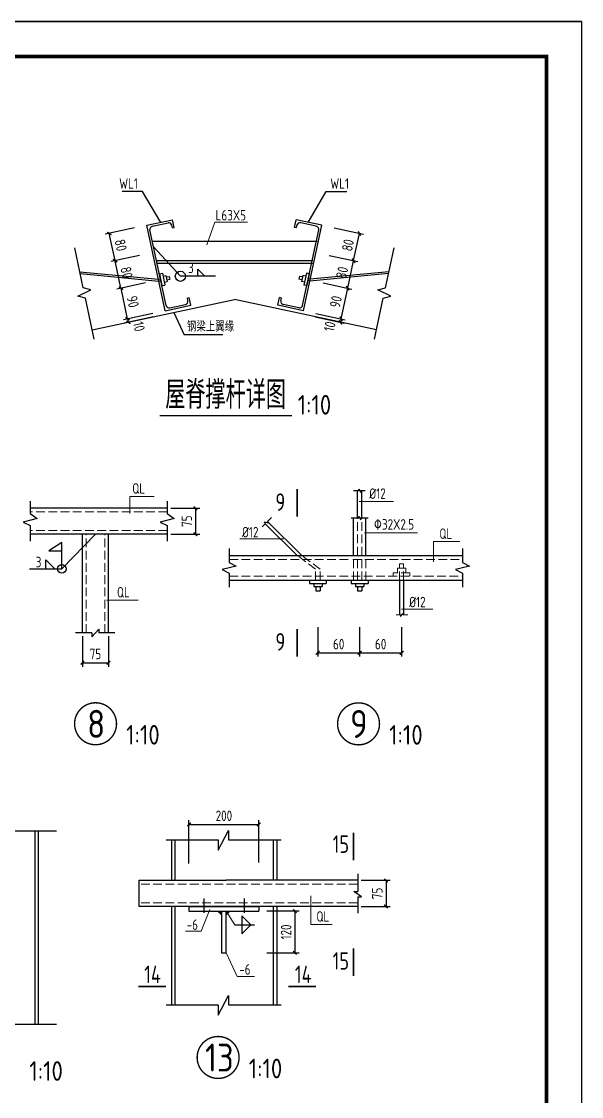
# Model space of a CAD drawing. Header units: millimetres. Extents: x 866309 to 879639, y 39442 to 44891.
# Drawn here: x 875790.6 to 875950.8, y 39735.2 to 40042.6 of the extents above; entities that cross this region are included whole.
import ezdxf

# ---------------------------------------------------------------- set-up
doc = ezdxf.new("R2010")
doc.units = ezdxf.units.MM
doc.header["$LTSCALE"] = 1000
doc.header["$MEASUREMENT"] = 0
doc.linetypes.add('DASH', pattern=[0.35, 0.25, -0.1])
for name, color, linetype, lineweight in [('1', 4, 'Continuous', 70), ('D3', 62, 'Continuous', 9), ('LZ', 64, 'Continuous', 9), ('数字', 3, 'Continuous', 9)]:
    doc.layers.add(name, color=color, linetype=linetype, lineweight=lineweight)
for name, color, linetype in [('D1', 112, 'Continuous'), ('D2', 6, 'Continuous'), ('DIM', 7, 'Continuous'), ('DRAWING0', 112, 'Continuous'), ('GJ', 6, 'Continuous'), ('PUB_DIM', 3, 'Continuous'), ('THIN', 7, 'Continuous'), ('文字', 7, 'Continuous'), ('桩', 6, 'Continuous')]:
    doc.layers.add(name, color=color, linetype=linetype)
doc.styles.add('GBHZ', font='gbenor.shx', dxfattribs={"width": 0.9, "bigfont": 'gbcbig.shx'})
doc.dimstyles.new('100', dxfattribs={"dimscale": 0, "dimtxt": 3, "dimasz": 0.01, "dimexe": 1, "dimexo": 2, "dimgap": 1, "dimtad": 1, "dimdec": 0, "dimlfac": 100, "dimdsep": 46, "dimtxsty": 'GBHZ', "dimblk": 'JT', "dimcen": -2.5, "dimclrd": 7, "dimclre": 7, "dimclrt": 7, "dimadec": 0, "dimazin": 0, "dimtfac": 1, "dimtdec": 0, "dimtix": 1, "dimtmove": 2, "dimatfit": 3, "dimldrblk": 'JT', "dimfxl": 0, "dimtolj": 1, "dimlwd": -1, "dimlwe": -1, "dimarcsym": 0})
doc.dimstyles.new('Y10', dxfattribs={"dimscale": 0, "dimtxt": 3, "dimasz": 0.01, "dimexe": 1.2, "dimexo": 1, "dimgap": 1, "dimtad": 1, "dimdec": 0, "dimlfac": 10, "dimzin": 0, "dimdsep": 46, "dimtxsty": 'GBHZ', "dimblk1": 'DX', "dimblk2": 'DX', "dimsah": 1, "dimcen": 0.09, "dimdle": 1, "dimadec": 0, "dimazin": 0, "dimtfac": 1, "dimtdec": 0, "dimtix": 1, "dimtmove": 2, "dimatfit": 3, "dimldrblk": 'DX', "dimfxl": 0, "dimtolj": 1, "dimtzin": 0, "dimarcsym": 0})

# ---------------------------------------------------------------- blocks, each defined once
blk = doc.blocks.new('DX')
at = {"color": 0, "linetype": 'ByBlock', "const_width": 40}
blk.add_lwpolyline([(-54, -51), (46, 49)], dxfattribs=at)
blk = doc.blocks.new('*D312')
at = {"layer": 'Defpoints', "color": 0, "linetype": 'ByBlock', "transparency": 16777216}
for p in [(875819.08, 39966.36), (875827.1, 39968.06), (875829.15, 39959.34)]:
    blk.add_point(p, dxfattribs=at)
at = {"layer": 'dim', "color": 0, "linetype": 'ByBlock', "lineweight": -2, "transparency": 16777216}
for p, q in [((875826.12, 39967.85), (875817.91, 39966.11)), ((875820.94, 39957.6), (875819.08, 39966.35)), ((875828.17, 39959.13), (875819.77, 39957.34))]:
    blk.add_line(p, q, dxfattribs=at)
at = {"layer": 'dim', "color": 0, "linetype": 'ByBlock', "lineweight": -2, "transparency": 16777216, "xscale": 0.01, "yscale": 0.01, "zscale": 0.01}
for p, rotation in [((875819.08, 39966.36), 102.0171866415807), ((875820.95, 39957.59), 282.0171866415807)]:
    blk.add_blockref('DX', p, dxfattribs=dict(at, rotation=rotation))
at = {"layer": 'dim', "color": 0, "linetype": 'ByBlock', "transparency": 16777216, "insert": (875822.46, 39962.49), "char_height": 3, "attachment_point": 5, "rotation": 282.0172, "style": 'GBHZ'}
blk.add_mtext('\\A1;90', dxfattribs=at)
blk = doc.blocks.new('*D313')
at = {"layer": 'Defpoints', "color": 0, "linetype": 'ByBlock', "transparency": 16777216}
for p in [(875825.39, 39975.92), (875817.38, 39974.21), (875827.1, 39968.06)]:
    blk.add_point(p, dxfattribs=at)
at = {"layer": 'dim', "color": 0, "linetype": 'ByBlock', "lineweight": -2, "transparency": 16777216}
for p, q in [((875824.41, 39975.71), (875816.21, 39973.96)), ((875819.06, 39966.36), (875817.39, 39974.2)), ((875826.12, 39967.85), (875817.89, 39966.1))]:
    blk.add_line(p, q, dxfattribs=at)
at = {"layer": 'dim', "color": 0, "linetype": 'ByBlock', "lineweight": -2, "transparency": 16777216, "xscale": 0.01, "yscale": 0.01, "zscale": 0.01}
for p, rotation in [((875817.38, 39974.21), 102.0171866415807), ((875819.06, 39966.35), 282.0171866415807)]:
    blk.add_blockref('DX', p, dxfattribs=dict(at, rotation=rotation))
at = {"layer": 'dim', "color": 0, "linetype": 'ByBlock', "transparency": 16777216, "insert": (875820.67, 39970.8), "char_height": 3, "attachment_point": 5, "rotation": 282.0172, "style": 'GBHZ'}
blk.add_mtext('\\A1;80', dxfattribs=at)
blk = doc.blocks.new('*D314')
at = {"layer": 'Defpoints', "color": 0, "linetype": 'ByBlock', "transparency": 16777216}
for p in [(875815.72, 39982.04), (875823.92, 39983.79), (875825.39, 39975.92)]:
    blk.add_point(p, dxfattribs=at)
at = {"layer": 'dim', "color": 0, "linetype": 'ByBlock', "lineweight": -2, "transparency": 16777216}
for p, q in [((875822.95, 39983.58), (875814.55, 39981.79)), ((875817.38, 39974.22), (875815.72, 39982.03)), ((875824.41, 39975.71), (875816.21, 39973.96))]:
    blk.add_line(p, q, dxfattribs=at)
at = {"layer": 'dim', "color": 0, "linetype": 'ByBlock', "lineweight": -2, "transparency": 16777216, "xscale": 0.01, "yscale": 0.01, "zscale": 0.01}
for p, rotation in [((875815.72, 39982.04), 102.0171866415807), ((875817.38, 39974.21), 282.0171866415807)]:
    blk.add_blockref('DX', p, dxfattribs=dict(at, rotation=rotation))
at = {"layer": 'dim', "color": 0, "linetype": 'ByBlock', "transparency": 16777216, "insert": (875819, 39978.65), "char_height": 3, "attachment_point": 5, "rotation": 282.0172, "style": 'GBHZ'}
blk.add_mtext('\\A1;80', dxfattribs=at)
blk = doc.blocks.new('*D315')
at = {"layer": 'Defpoints', "color": 0, "linetype": 'ByBlock', "transparency": 16777216}
for p in [(875821.16, 39956.61), (875829.15, 39959.34), (875829.36, 39958.36)]:
    blk.add_point(p, dxfattribs=at)
at = {"layer": 'dim', "color": 0, "linetype": 'ByBlock', "lineweight": -2, "transparency": 16777216}
for p, q in [((875828.17, 39959.13), (875819.77, 39957.34)), ((875828.38, 39958.15), (875819.98, 39956.36)), ((875820.94, 39957.6), (875820.94, 39957.61)), ((875820.95, 39957.59), (875821.16, 39956.61)), ((875821.16, 39956.6), (875821.16, 39956.59))]:
    blk.add_line(p, q, dxfattribs=at)
at = {"layer": 'dim', "color": 0, "linetype": 'ByBlock', "lineweight": -2, "transparency": 16777216, "xscale": 0.01, "yscale": 0.01, "zscale": 0.01}
for p, rotation in [((875820.95, 39957.59), 282.0171866415807), ((875821.16, 39956.61), 102.0171866415807)]:
    blk.add_blockref('DX', p, dxfattribs=dict(at, rotation=rotation))
at = {"layer": 'dim', "color": 0, "linetype": 'ByBlock', "transparency": 16777216, "insert": (875824.22, 39955.39), "char_height": 3, "attachment_point": 5, "rotation": 282.0172, "style": 'GBHZ'}
blk.add_mtext('\\A1;10', dxfattribs=at)
blk = doc.blocks.new('*D412')
at = {"layer": 'Defpoints', "color": 0, "linetype": 'ByBlock', "transparency": 16777216}
for p in [(875875.91, 39968.06), (875883.93, 39966.36), (875873.86, 39959.34)]:
    blk.add_point(p, dxfattribs=at)
at = {"layer": 'dim', "color": 0, "linetype": 'ByBlock', "lineweight": -2, "transparency": 16777216}
for p, q in [((875876.89, 39967.85), (875885.1, 39966.11)), ((875882.07, 39957.6), (875883.93, 39966.35)), ((875874.84, 39959.13), (875883.24, 39957.34))]:
    blk.add_line(p, q, dxfattribs=at)
at = {"layer": 'dim', "color": 0, "linetype": 'ByBlock', "lineweight": -2, "transparency": 16777216, "xscale": 0.01, "yscale": 0.01, "zscale": 0.01}
for p, rotation in [((875883.93, 39966.36), 77.98281336494497), ((875882.06, 39957.59), 257.982813364945)]:
    blk.add_blockref('DX', p, dxfattribs=dict(at, rotation=rotation))
at = {"layer": 'dim', "color": 0, "linetype": 'ByBlock', "transparency": 16777216, "insert": (875880.55, 39962.49), "char_height": 3, "attachment_point": 5, "rotation": 77.9828, "style": 'GBHZ'}
blk.add_mtext('\\A1;90', dxfattribs=at)
blk = doc.blocks.new('*D413')
at = {"layer": 'Defpoints', "color": 0, "linetype": 'ByBlock', "transparency": 16777216}
for p in [(875877.62, 39975.92), (875885.63, 39974.21), (875875.91, 39968.06)]:
    blk.add_point(p, dxfattribs=at)
at = {"layer": 'dim', "color": 0, "linetype": 'ByBlock', "lineweight": -2, "transparency": 16777216}
for p, q in [((875878.6, 39975.71), (875886.8, 39973.96)), ((875883.95, 39966.36), (875885.62, 39974.2)), ((875876.89, 39967.85), (875885.13, 39966.1))]:
    blk.add_line(p, q, dxfattribs=at)
at = {"layer": 'dim', "color": 0, "linetype": 'ByBlock', "lineweight": -2, "transparency": 16777216, "xscale": 0.01, "yscale": 0.01, "zscale": 0.01}
for p, rotation in [((875885.63, 39974.21), 77.98281336494497), ((875883.95, 39966.35), 257.982813364945)]:
    blk.add_blockref('DX', p, dxfattribs=dict(at, rotation=rotation))
at = {"layer": 'dim', "color": 0, "linetype": 'ByBlock', "transparency": 16777216, "insert": (875882.34, 39970.8), "char_height": 3, "attachment_point": 5, "rotation": 77.9828, "style": 'GBHZ'}
blk.add_mtext('\\A1;80', dxfattribs=at)
blk = doc.blocks.new('*D414')
at = {"layer": 'Defpoints', "color": 0, "linetype": 'ByBlock', "transparency": 16777216}
for p in [(875879.09, 39983.79), (875887.29, 39982.04), (875877.62, 39975.92)]:
    blk.add_point(p, dxfattribs=at)
at = {"layer": 'dim', "color": 0, "linetype": 'ByBlock', "lineweight": -2, "transparency": 16777216}
for p, q in [((875880.06, 39983.58), (875888.47, 39981.79)), ((875885.63, 39974.22), (875887.29, 39982.03)), ((875878.6, 39975.71), (875886.8, 39973.96))]:
    blk.add_line(p, q, dxfattribs=at)
at = {"layer": 'dim', "color": 0, "linetype": 'ByBlock', "lineweight": -2, "transparency": 16777216, "xscale": 0.01, "yscale": 0.01, "zscale": 0.01}
for p, rotation in [((875887.29, 39982.04), 77.98281336494497), ((875885.63, 39974.21), 257.982813364945)]:
    blk.add_blockref('DX', p, dxfattribs=dict(at, rotation=rotation))
at = {"layer": 'dim', "color": 0, "linetype": 'ByBlock', "transparency": 16777216, "insert": (875884.01, 39978.65), "char_height": 3, "attachment_point": 5, "rotation": 77.9828, "style": 'GBHZ'}
blk.add_mtext('\\A1;80', dxfattribs=at)
blk = doc.blocks.new('*D415')
at = {"layer": 'Defpoints', "color": 0, "linetype": 'ByBlock', "transparency": 16777216}
for p in [(875873.65, 39958.36), (875873.86, 39959.34), (875881.86, 39956.61)]:
    blk.add_point(p, dxfattribs=at)
at = {"layer": 'dim', "color": 0, "linetype": 'ByBlock', "lineweight": -2, "transparency": 16777216}
for p, q in [((875874.63, 39958.15), (875883.03, 39956.36)), ((875874.84, 39959.13), (875883.24, 39957.34)), ((875881.85, 39956.6), (875881.85, 39956.59)), ((875882.06, 39957.59), (875881.86, 39956.61)), ((875882.07, 39957.6), (875882.07, 39957.61))]:
    blk.add_line(p, q, dxfattribs=at)
at = {"layer": 'dim', "color": 0, "linetype": 'ByBlock', "lineweight": -2, "transparency": 16777216, "xscale": 0.01, "yscale": 0.01, "zscale": 0.01}
for p, rotation in [((875881.86, 39956.61), 77.98281336494487), ((875882.06, 39957.59), 257.9828133649449)]:
    blk.add_blockref('DX', p, dxfattribs=dict(at, rotation=rotation))
at = {"layer": 'dim', "color": 0, "linetype": 'ByBlock', "transparency": 16777216, "insert": (875878.79, 39955.39), "char_height": 3, "attachment_point": 5, "rotation": 77.9828, "style": 'GBHZ'}
blk.add_mtext('\\A1;10', dxfattribs=at)
blk = doc.blocks.new('*D486')
at = {"layer": 'Defpoints', "color": 0, "linetype": 'ByBlock', "transparency": 16777216}
for p in [(875858.51, 39812.95), (875838.51, 39800.84), (875858.51, 39801.05)]:
    blk.add_point(p, dxfattribs=at)
at = {"layer": 'DIM', "color": 0, "linetype": 'ByBlock', "lineweight": -2, "transparency": 16777216}
for p, q in [((875838.51, 39801.84), (875838.51, 39814.15)), ((875838.52, 39812.95), (875858.5, 39812.95)), ((875858.51, 39802.05), (875858.51, 39814.15))]:
    blk.add_line(p, q, dxfattribs=at)
at = {"layer": 'DIM', "color": 0, "linetype": 'ByBlock', "lineweight": -2, "transparency": 16777216, "xscale": 0.01, "yscale": 0.01, "zscale": 0.01, "rotation": 180}
blk.add_blockref('DX', (875838.51, 39812.95), dxfattribs=at)
at = {"layer": 'DIM', "color": 0, "linetype": 'ByBlock', "lineweight": -2, "transparency": 16777216, "xscale": 0.01, "yscale": 0.01, "zscale": 0.01}
blk.add_blockref('DX', (875858.51, 39812.95), dxfattribs=at)
at = {"layer": 'DIM', "color": 0, "linetype": 'ByBlock', "transparency": 16777216, "insert": (875848.51, 39815.45), "char_height": 3, "attachment_point": 5, "style": 'GBHZ'}
blk.add_mtext('\\A1;200', dxfattribs=at)
blk = doc.blocks.new('*D487')
at = {"layer": 'Defpoints', "color": 0, "linetype": 'ByBlock', "transparency": 16777216}
for p in [(875859.78, 39788.21), (875859.78, 39776.2), (875868.82, 39776.2)]:
    blk.add_point(p, dxfattribs=at)
at = {"layer": 'DIM', "color": 0, "linetype": 'ByBlock', "lineweight": -2, "transparency": 16777216}
for p, q in [((875860.78, 39788.21), (875870.02, 39788.21)), ((875868.82, 39788.2), (875868.82, 39776.21)), ((875860.78, 39776.2), (875870.02, 39776.2))]:
    blk.add_line(p, q, dxfattribs=at)
at = {"layer": 'DIM', "color": 0, "linetype": 'ByBlock', "lineweight": -2, "transparency": 16777216, "xscale": 0.01, "yscale": 0.01, "zscale": 0.01}
for p, rotation in [((875868.82, 39788.21), 90), ((875868.82, 39776.2), 270)]:
    blk.add_blockref('DX', p, dxfattribs=dict(at, rotation=rotation))
at = {"layer": 'DIM', "color": 0, "linetype": 'ByBlock', "transparency": 16777216, "insert": (875866.32, 39782.2), "char_height": 3, "attachment_point": 5, "rotation": 90, "style": 'GBHZ'}
blk.add_mtext('\\A1;120', dxfattribs=at)
blk = doc.blocks.new('*D488')
at = {"layer": 'Defpoints', "color": 0, "linetype": 'ByBlock', "transparency": 16777216}
for p in [(875886.8, 39796.99), (875886.8, 39789.49), (875894.9, 39789.49)]:
    blk.add_point(p, dxfattribs=at)
at = {"layer": 'DIM', "color": 0, "linetype": 'ByBlock', "lineweight": -2, "transparency": 16777216}
for p, q in [((875887.8, 39796.99), (875896.1, 39796.99)), ((875894.9, 39796.98), (875894.9, 39789.5)), ((875887.8, 39789.49), (875896.1, 39789.49))]:
    blk.add_line(p, q, dxfattribs=at)
at = {"layer": 'DIM', "color": 0, "linetype": 'ByBlock', "lineweight": -2, "transparency": 16777216, "xscale": 0.01, "yscale": 0.01, "zscale": 0.01}
for p, rotation in [((875894.9, 39796.99), 90), ((875894.9, 39789.49), 270)]:
    blk.add_blockref('DX', p, dxfattribs=dict(at, rotation=rotation))
at = {"layer": 'DIM', "color": 0, "linetype": 'ByBlock', "transparency": 16777216, "insert": (875892.4, 39793.24), "char_height": 3, "attachment_point": 5, "rotation": 90, "style": 'GBHZ'}
blk.add_mtext('\\A1;75', dxfattribs=at)
blk = doc.blocks.new('JT')
at = {"color": 3}
blk.add_line((-20, 0), (20, 0), dxfattribs=at)
at = {"color": 3, "const_width": 40}
blk.add_lwpolyline([(-53, -53), (53, 53)], dxfattribs=at)
blk = doc.blocks.new('*D519')
at = {"layer": 'Defpoints', "color": 0, "linetype": 'ByBlock', "transparency": 16777216}
for p in [(875887.35, 39871.35, 6.02), (875899.36, 39871.35, 6.02), (875899.36, 39862.03)]:
    blk.add_point(p, dxfattribs=at)
at = {"layer": 'DIM', "color": 7, "linetype": 'ByBlock', "transparency": 16777216}
for p, q in [((875887.35, 39869.35), (875887.35, 39861.03)), ((875899.36, 39869.35), (875899.36, 39861.03)), ((875887.36, 39862.03), (875899.35, 39862.03))]:
    blk.add_line(p, q, dxfattribs=at)
at = {"layer": 'DIM', "color": 7, "linetype": 'ByBlock', "transparency": 16777216, "xscale": 0.01, "yscale": 0.01, "zscale": 0.01, "rotation": 180}
blk.add_blockref('JT', (875887.35, 39862.03), dxfattribs=at)
at = {"layer": 'DIM', "color": 7, "linetype": 'ByBlock', "transparency": 16777216, "xscale": 0.01, "yscale": 0.01, "zscale": 0.01}
blk.add_blockref('JT', (875899.36, 39862.03), dxfattribs=at)
at = {"layer": 'DIM', "color": 7, "linetype": 'ByBlock', "transparency": 16777216, "insert": (875893.36, 39864.53), "char_height": 3, "attachment_point": 5, "style": 'GBHZ'}
blk.add_mtext('\\A1;60', dxfattribs=at)
blk = doc.blocks.new('*D520')
at = {"layer": 'Defpoints', "color": 0, "linetype": 'ByBlock', "transparency": 16777216}
for p in [(875875.35, 39871.35, 6.02), (875887.35, 39871.35, 6.02), (875887.35, 39862.03)]:
    blk.add_point(p, dxfattribs=at)
at = {"layer": 'DIM', "color": 7, "linetype": 'ByBlock', "transparency": 16777216}
for p, q in [((875875.35, 39869.35), (875875.35, 39861.03)), ((875887.35, 39869.35), (875887.35, 39861.03)), ((875875.36, 39862.03), (875887.34, 39862.03))]:
    blk.add_line(p, q, dxfattribs=at)
at = {"layer": 'DIM', "color": 7, "linetype": 'ByBlock', "transparency": 16777216, "xscale": 0.01, "yscale": 0.01, "zscale": 0.01, "rotation": 180}
blk.add_blockref('JT', (875875.35, 39862.03), dxfattribs=at)
at = {"layer": 'DIM', "color": 7, "linetype": 'ByBlock', "transparency": 16777216, "xscale": 0.01, "yscale": 0.01, "zscale": 0.01}
blk.add_blockref('JT', (875887.35, 39862.03), dxfattribs=at)
at = {"layer": 'DIM', "color": 7, "linetype": 'ByBlock', "transparency": 16777216, "insert": (875881.35, 39864.53), "char_height": 3, "attachment_point": 5, "style": 'GBHZ'}
blk.add_mtext('\\A1;60', dxfattribs=at)
blk = doc.blocks.new('*D560')
at = {"layer": 'Defpoints', "color": 0, "linetype": 'ByBlock', "transparency": 16777216}
for p in [(875832.29, 39903.45), (875832.29, 39895.95), (875840.39, 39895.95)]:
    blk.add_point(p, dxfattribs=at)
at = {"layer": 'DIM', "color": 0, "linetype": 'ByBlock', "lineweight": -2, "transparency": 16777216}
for p, q in [((875833.29, 39903.45), (875841.59, 39903.45)), ((875840.39, 39903.44), (875840.39, 39895.96)), ((875833.29, 39895.95), (875841.59, 39895.95))]:
    blk.add_line(p, q, dxfattribs=at)
at = {"layer": 'DIM', "color": 0, "linetype": 'ByBlock', "lineweight": -2, "transparency": 16777216, "xscale": 0.01, "yscale": 0.01, "zscale": 0.01}
for p, rotation in [((875840.39, 39903.45), 90), ((875840.39, 39895.95), 270)]:
    blk.add_blockref('DX', p, dxfattribs=dict(at, rotation=rotation))
at = {"layer": 'DIM', "color": 0, "linetype": 'ByBlock', "transparency": 16777216, "insert": (875837.89, 39899.7), "char_height": 3, "attachment_point": 5, "rotation": 90, "style": 'GBHZ'}
blk.add_mtext('\\A1;75', dxfattribs=at)
blk = doc.blocks.new('*D561')
at = {"layer": 'Defpoints', "color": 0, "linetype": 'ByBlock', "transparency": 16777216}
for p in [(875808.01, 39867.83, -5), (875815.51, 39867.83, -5), (875815.51, 39859.23)]:
    blk.add_point(p, dxfattribs=at)
at = {"layer": 'DIM', "color": 0, "linetype": 'ByBlock', "lineweight": -2, "transparency": 16777216}
for p, q in [((875808.01, 39866.83), (875808.01, 39858.03)), ((875815.51, 39866.83), (875815.51, 39858.03)), ((875808.02, 39859.23), (875815.5, 39859.23))]:
    blk.add_line(p, q, dxfattribs=at)
at = {"layer": 'DIM', "color": 0, "linetype": 'ByBlock', "lineweight": -2, "transparency": 16777216, "xscale": 0.01, "yscale": 0.01, "zscale": 0.01, "rotation": 180}
blk.add_blockref('DX', (875808.01, 39859.23), dxfattribs=at)
at = {"layer": 'DIM', "color": 0, "linetype": 'ByBlock', "lineweight": -2, "transparency": 16777216, "xscale": 0.01, "yscale": 0.01, "zscale": 0.01}
blk.add_blockref('DX', (875815.51, 39859.23), dxfattribs=at)
at = {"layer": 'DIM', "color": 0, "linetype": 'ByBlock', "transparency": 16777216, "insert": (875811.76, 39861.73), "char_height": 3, "attachment_point": 5, "style": 'GBHZ'}
blk.add_mtext('\\A1;75', dxfattribs=at)

msp = doc.modelspace()

# ---------------------------------------------------------------- linework, layer by layer
at = {"color": 0}
for p, q in [((875950.829, 40042.627), (875109.829, 40042.627)), ((875109.829, 40042.627), (875950.829, 40042.627)), ((875950.829, 40042.627), (875950.829, 39448.627))]:
    msp.add_line(p, q, dxfattribs=at)
at = {"color": 251}
for p, q in [((875825.261, 39994.046), (875819.362, 39994.046)), ((875830.42, 39985.169), (875825.261, 39994.046)), ((875872.592, 39985.169), (875877.751, 39994.046)), ((875877.751, 39994.046), (875883.65, 39994.046)), ((875836.063, 39969.757), (875828.427, 39978.053)), ((875846.063, 39969.757), (875836.063, 39969.757)), ((875843.063, 39969.757), (875841.063, 39971.757)), ((875841.063, 39969.757), (875841.063, 39971.757)), ((875810.826, 39954.415), (875851.506, 39963.075)), ((875892.185, 39954.415), (875851.506, 39963.075)), ((875834.216, 39959.394), (875837.101, 39953.036)), ((875848.196, 39953.036), (875837.101, 39953.036))]:
    msp.add_line(p, q, dxfattribs=at)
at = {"color": 0, "const_width": 1}
msp.add_lwpolyline([(875940.829, 39458.627), (875134.829, 39458.627), (875134.829, 40032.627), (875940.829, 40032.627)], close=True, dxfattribs=at)
at = {"linetype": 'ByBlock', "ltscale": 0.5, "const_width": 0.4, "elevation": -5}
msp.add_lwpolyline([(875805.787, 39841.764, 1), (875817.787, 39841.764, 1)], format="xyb", close=True, dxfattribs=at)
at = {"linetype": 'ByBlock', "ltscale": 0.5, "const_width": 0.4}
for points in [[(875881.03, 39841.739, 1), (875893.03, 39841.739, 1)], [(875840.854, 39746.314, 1), (875852.854, 39746.314, 1)]]:
    msp.add_lwpolyline(points, format="xyb", close=True, dxfattribs=at)
at = {"color": 251}
msp.add_circle((875836.063, 39969.757), 1.456, dxfattribs=at)
at = {"layer": '1', "color": 2, "const_width": 0.48, "elevation": -6.024}
for points in [[(875869.492, 39900.955), (875869.492, 39908.877)], [(875869.492, 39860.986), (875869.492, 39868.908)]]:
    msp.add_lwpolyline(points, dxfattribs=at)
at = {"layer": '1', "color": 2, "const_width": 0.48}
for points in [[(875885.562, 39810.615), (875885.562, 39802.693)], [(875885.562, 39777.493), (875885.562, 39769.571)], [(875824.061, 39766.592), (875831.983, 39766.592)], [(875866.927, 39766.592), (875874.849, 39766.592)]]:
    msp.add_lwpolyline(points, dxfattribs=at)
at = {"layer": 'D1', "color": 251}
for p, q in [((875887.085, 39908.379), (875885.564, 39908.379)), ((875887.085, 39908.379), (875887.085, 39908.847)), ((875887.085, 39908.847), (875887.67, 39907.911)), ((875888.957, 39908.379), (875887.67, 39908.379)), ((875887.67, 39907.911), (875887.67, 39908.379)), ((875859.413, 39898.056), (875860.431, 39899.085)), ((875861.269, 39899.182), (875860.057, 39899.456)), ((875860.057, 39899.456), (875860.431, 39899.085)), ((875860.895, 39899.553), (875862.099, 39900.769)), ((875860.895, 39899.553), (875861.269, 39899.182)), ((875887.085, 39900.589), (875884.898, 39900.589)), ((875887.085, 39901.058), (875887.67, 39900.121)), ((875887.085, 39900.589), (875887.085, 39901.058)), ((875889.812, 39900.589), (875887.67, 39900.589)), ((875887.67, 39900.121), (875887.67, 39900.589)), ((875800.638, 39811.068, 5), (875787.552, 39811.068, 5)), ((875846.91, 39805.649), (875849.785, 39811.198)), ((875849.785, 39811.198), (875849.785, 39808.581)), ((875831.983, 39808.581), (875846.91, 39808.581)), ((875846.91, 39808.581), (875846.91, 39805.649)), ((875849.785, 39808.581), (875864.893, 39808.581)), ((875886.795, 39798.808), (875886.795, 39793.743)), ((875887.92, 39792.263), (875885.671, 39793.743)), ((875885.671, 39793.743), (875886.795, 39793.743)), ((875886.795, 39792.263), (875886.795, 39787.563)), ((875886.795, 39792.263), (875887.92, 39792.263)), ((875853.637, 39786.813), (875853.637, 39781.675)), ((875853.637, 39786.813), (875856.207, 39784.244)), ((875851.608, 39784.244), (875857.288, 39784.244)), ((875853.637, 39781.675), (875856.207, 39784.244)), ((875846.91, 39758.462), (875849.785, 39764.012)), ((875849.785, 39764.012), (875849.785, 39761.395)), ((875831.983, 39761.395), (875846.91, 39761.395)), ((875846.91, 39761.395), (875846.91, 39758.462)), ((875849.785, 39761.395), (875864.893, 39761.395)), ((875800.638, 39755.72, 5), (875787.401, 39755.72, 5))]:
    msp.add_line(p, q, dxfattribs=at)
at = {"layer": 'D1'}
for p, q in [((875810.7, 39867.728, -5), (875806.087, 39867.728, -5)), ((875810.7, 39866.604, -5), (875812.68, 39868.852, -5)), ((875810.7, 39867.728, -5), (875810.7, 39866.604, -5)), ((875812.68, 39868.852, -5), (875812.68, 39867.728, -5)), ((875817.333, 39867.728, -5), (875812.68, 39867.728, -5))]:
    msp.add_line(p, q, dxfattribs=at)
at = {"layer": 'D2'}
for p, q in [((875826.508, 39984.336), (875833.842, 39985.897)), ((875831.736, 39959.889), (875826.508, 39984.336)), ((875828.06, 39984.084), (875832.528, 39985.035)), ((875833.762, 39983.569), (875833.597, 39984.341)), ((875834.313, 39983.687), (875833.842, 39985.897)), ((875868.699, 39983.687), (875869.169, 39985.897)), ((875876.503, 39984.336), (875869.169, 39985.897)), ((875869.25, 39983.569), (875869.414, 39984.341)), ((875874.952, 39984.084), (875870.484, 39985.035)), ((875871.276, 39959.889), (875876.503, 39984.336)), ((875831.982, 39961.439), (875827.366, 39983.014)), ((875833.762, 39983.569), (875834.313, 39983.687)), ((875869.25, 39983.569), (875868.699, 39983.687)), ((875871.03, 39961.439), (875875.646, 39983.014)), ((875827.847, 39979.763), (875875.165, 39979.763)), ((875829.025, 39974.263), (875873.986, 39974.263)), ((875829.197, 39973.463), (875873.815, 39973.463)), ((875807.292, 39971.016), (875829.834, 39968.9)), ((875807.398, 39970.52), (875829.897, 39968.403)), ((875829.834, 39968.9), (875830.365, 39969.013)), ((875830.056, 39970.462), (875830.903, 39970.642)), ((875830.903, 39970.642), (875831.623, 39967.256)), ((875831.083, 39969.795), (875831.929, 39969.976)), ((875831.929, 39969.976), (875832.29, 39968.283)), ((875832.019, 39969.552), (875832.866, 39969.733)), ((875832.2, 39968.706), (875833.046, 39968.886)), ((875832.866, 39969.733), (875833.046, 39968.886)), ((875870.146, 39969.733), (875869.965, 39968.886)), ((875870.812, 39968.706), (875869.965, 39968.886)), ((875870.992, 39969.552), (875870.146, 39969.733)), ((875871.082, 39969.976), (875870.722, 39968.283)), ((875871.929, 39969.795), (875871.082, 39969.976)), ((875872.109, 39970.642), (875871.388, 39967.256)), ((875872.955, 39970.462), (875872.109, 39970.642)), ((875873.177, 39968.9), (875872.647, 39969.013)), ((875895.614, 39970.52), (875873.115, 39968.403)), ((875895.719, 39971.016), (875873.177, 39968.9)), ((875829.897, 39968.403), (875830.469, 39968.524)), ((875830.777, 39967.076), (875831.623, 39967.256)), ((875831.443, 39968.103), (875832.29, 39968.283)), ((875871.568, 39968.103), (875870.722, 39968.283)), ((875872.235, 39967.076), (875871.388, 39967.256)), ((875873.115, 39968.403), (875872.543, 39968.524)), ((875838.049, 39963.537), (875838.601, 39963.654)), ((875838.214, 39962.766), (875838.049, 39963.537)), ((875839.07, 39961.45), (875838.601, 39963.654)), ((875863.942, 39961.45), (875864.411, 39963.654)), ((875864.962, 39963.537), (875864.411, 39963.654)), ((875864.798, 39962.766), (875864.962, 39963.537)), ((875831.736, 39959.889), (875839.07, 39961.45)), ((875833.051, 39960.745), (875837.52, 39961.696)), ((875871.276, 39959.889), (875863.942, 39961.45)), ((875869.96, 39960.745), (875865.492, 39961.696)), ((875886.77, 39900.589), (875886.77, 39908.391)), ((875887.94, 39900.589), (875887.94, 39908.391)), ((875832.288, 39903.448), (875793.07, 39903.448)), ((875869.511, 39889.906), (875860.337, 39898.99)), ((875870.828, 39889.906), (875860.989, 39899.648)), ((875885.6, 39889.906), (875885.6, 39900.589)), ((875889.11, 39889.906), (875889.11, 39900.589)), ((875832.288, 39895.949), (875793.07, 39895.949)), ((875808.01, 39867.728), (875808.01, 39895.949)), ((875815.509, 39867.728), (875815.509, 39895.949)), ((875850.047, 39889.906), (875885.366, 39889.906)), ((875885.366, 39889.906), (875916.742, 39889.906)), ((875850.047, 39882.794), (875913.694, 39882.794)), ((875850.047, 39882.794), (875916.742, 39882.794)), ((875873.007, 39882.794), (875873.007, 39881.892)), ((875877.815, 39882.794), (875877.815, 39881.892)), ((875884.935, 39882.794), (875884.935, 39881.892)), ((875889.743, 39882.794), (875889.743, 39881.892)), ((875898.738, 39882.794), (875898.738, 39872.878)), ((875899.941, 39882.794), (875899.941, 39872.878)), ((875873.007, 39881.892), (875877.815, 39881.892)), ((875874.209, 39881.892), (875874.209, 39880.99)), ((875874.209, 39880.99), (875876.613, 39880.99)), ((875874.81, 39880.99), (875874.81, 39879.788)), ((875874.81, 39879.788), (875876.012, 39879.788)), ((875876.012, 39880.99), (875876.012, 39879.788)), ((875876.613, 39881.892), (875876.613, 39880.99)), ((875884.935, 39881.892), (875889.743, 39881.892)), ((875886.137, 39881.892), (875886.137, 39880.99)), ((875886.137, 39880.99), (875888.541, 39880.99)), ((875886.738, 39880.99), (875886.738, 39879.788)), ((875886.738, 39879.788), (875887.94, 39879.788)), ((875887.94, 39880.99), (875887.94, 39879.788)), ((875888.541, 39881.892), (875888.541, 39880.99)), ((875794.4, 39811.068, 5), (875794.4, 39755.72, 5)), ((875795.416, 39811.068, 5), (875795.416, 39755.72, 5)), ((875833.513, 39808.581), (875833.513, 39796.988)), ((875834.513, 39808.581), (875834.513, 39796.988)), ((875862.62, 39808.581), (875862.62, 39796.988)), ((875863.62, 39808.581), (875863.62, 39796.988)), ((875824.311, 39796.988), (875849.156, 39796.988)), ((875886.795, 39796.988), (875849.156, 39796.988)), ((875886.795, 39789.49), (875824.311, 39789.49)), ((875833.513, 39789.49), (875833.513, 39761.395)), ((875834.513, 39789.49), (875834.513, 39761.395)), ((875838.513, 39789.49), (875838.513, 39788.205)), ((875838.513, 39789.49), (875858.513, 39789.49)), ((875838.513, 39788.205), (875858.513, 39788.205)), ((875847.871, 39788.205), (875847.871, 39776.203)), ((875849.156, 39776.203), (875849.156, 39788.205)), ((875858.513, 39789.49), (875858.513, 39788.205)), ((875862.62, 39789.49), (875862.62, 39761.395)), ((875863.62, 39789.49), (875863.62, 39761.395)), ((875847.871, 39776.203), (875849.156, 39776.203))]:
    msp.add_line(p, q, dxfattribs=at)
at = {"layer": 'D2', "linetype": 'Continuous'}
for p, q in [((875842.732, 39791.81), (875842.732, 39787.67)), ((875854.294, 39791.81), (875854.294, 39787.67))]:
    msp.add_line(p, q, dxfattribs=at)
at = {"layer": 'D2'}
for centre, start, end in [((875832.716, 39984.153), 12.01719, 102.01719), ((875870.296, 39984.153), 77.98281, 167.98281), ((875828.247, 39983.202), 102.01719, 192.01719), ((875874.764, 39983.202), 347.98281, 77.98281), ((875837.332, 39962.578), 282.01719, 12.01719), ((875865.68, 39962.578), 167.98281, 257.98281), ((875832.864, 39961.627), 192.01719, 282.01719), ((875870.148, 39961.627), 257.98281, 347.98281)]:
    msp.add_arc(centre, 0.902, start, end, dxfattribs=at)
at = {"layer": 'D3', "color": 251}
for p, q in [((875843.608, 39978.788, -5), (875845.881, 39985.196)), ((875845.881, 39985.196), (875855.3, 39985.195)), ((875897.064, 39905.353), (875887.228, 39905.353)), ((875888.732, 39896.416), (875903.907, 39896.416)), ((875865.575, 39894.681), (875853.059, 39894.681)), ((875908.521, 39893.854, -6.024), (875908.521, 39888.037, -6.024)), ((875908.521, 39893.854, -6.024), (875915.983, 39893.854, -6.024)), ((875908.294, 39874.576), (875899.319, 39874.576)), ((875873.35, 39784.369), (875873.35, 39792.559)), ((875844.469, 39788.633), (875842.016, 39782.408)), ((875849.156, 39788.205), (875851.608, 39784.244)), ((875873.35, 39784.369), (875879.535, 39784.369)), ((875842.016, 39782.408), (875837.489, 39782.408)), ((875849.156, 39776.203), (875852.322, 39769.443)), ((875852.322, 39769.443), (875857.25, 39769.443))]:
    msp.add_line(p, q, dxfattribs=at)
at = {"layer": 'D3'}
for p, q in [((875821.601, 39906.787), (875828.517, 39906.787)), ((875821.601, 39906.787), (875821.601, 39901.873)), ((875814.875, 39877.094), (875823.997, 39877.094)), ((875897.753, 39872.878), (875899.04, 39872.878)), ((875899.625, 39873.346), (875899.04, 39872.41)), ((875899.04, 39872.41), (875899.04, 39872.878)), ((875899.625, 39872.878), (875899.625, 39873.346)), ((875899.625, 39872.878), (875901.146, 39872.878)), ((875846.801, 39788.205), (875847.871, 39787.135)), ((875850.226, 39788.205), (875849.156, 39787.135))]:
    msp.add_line(p, q, dxfattribs=at)
for points in [[(875846.801, 39788.205), (875847.871, 39788.205), (875847.871, 39787.135), (875847.871, 39788.205)], [(875850.226, 39788.205), (875849.156, 39788.205), (875849.156, 39787.135), (875849.156, 39788.205)]]:
    msp.add_solid(points, dxfattribs=at)
at = {"layer": 'DRAWING0'}
for p, q in [((875811.782, 39895.947), (875802.161, 39886.07, 5)), ((875802.161, 39893.632, 5), (875798.405, 39891.261, 5)), ((875802.161, 39886.07, 5), (875802.161, 39893.632, 5)), ((875798.405, 39891.261, 5), (875802.161, 39891.261, 5)), ((875792.856, 39886.07, 5), (875802.161, 39886.07, 5)), ((875797.596, 39886.07, 5), (875797.596, 39888.64, 5)), ((875797.596, 39888.64, 5), (875800.165, 39886.07, 5))]:
    msp.add_line(p, q, dxfattribs=at)
msp.add_circle((875802.161, 39886.07, 5), 1.238, dxfattribs=at)
msp.add_solid([(875802.161, 39891.261, 5), (875802.161, 39893.632, 5), (875798.405, 39891.261, 5), (875802.161, 39891.261, 5)], dxfattribs=at)
at = {"layer": 'GJ', "linetype": 'Continuous'}
msp.add_line((875824.311, 39789.49), (875824.311, 39796.988), dxfattribs=at)
at = {"layer": 'LZ', "linetype": 'DASH', "ltscale": 0.01}
for p, q in [((875832.288, 39902.377), (875793.07, 39902.377)), ((875832.288, 39897.02), (875793.07, 39897.02)), ((875809.081, 39867.728), (875809.081, 39895.949)), ((875814.438, 39867.728), (875814.438, 39895.949))]:
    msp.add_line(p, q, dxfattribs=at)
at = {"layer": 'LZ', "color": 251, "linetype": 'DASH', "ltscale": 0.01}
for p, q in [((875886.77, 39889.906), (875886.77, 39900.589)), ((875887.94, 39889.906), (875887.94, 39900.589)), ((875874.696, 39885.963), (875869.511, 39889.906)), ((875876.012, 39885.963), (875870.828, 39889.906)), ((875885.6, 39882.794), (875885.6, 39889.906)), ((875886.77, 39882.794), (875886.77, 39889.863)), ((875887.94, 39882.794), (875887.94, 39889.808)), ((875889.11, 39882.794), (875889.11, 39889.808)), ((875850.047, 39888.736), (875884.196, 39888.736)), ((875874.696, 39882.794), (875874.696, 39885.963)), ((875876.012, 39882.794), (875876.012, 39885.963)), ((875885.366, 39888.736), (875916.742, 39888.736)), ((875898.137, 39884.898), (875898.137, 39886.3)), ((875900.542, 39886.3), (875898.137, 39886.3)), ((875898.738, 39882.794), (875898.738, 39887.502)), ((875899.941, 39887.502), (875898.738, 39887.502)), ((875899.941, 39882.794), (875899.941, 39887.502)), ((875900.542, 39884.898), (875900.542, 39886.3)), ((875850.047, 39883.964), (875916.742, 39883.964)), ((875901.744, 39884.898), (875896.935, 39884.898)), ((875896.935, 39883.996), (875896.935, 39884.898)), ((875901.744, 39883.996), (875901.744, 39884.898)), ((875886.795, 39795.918), (875824.311, 39795.918)), ((875886.795, 39790.56), (875824.311, 39790.56))]:
    msp.add_line(p, q, dxfattribs=at)
at = {"layer": 'THIN'}
for p, q in [((875808.262, 39966.462), (875805.823, 39977.919)), ((875894.75, 39966.462), (875897.189, 39977.919)), ((875806.722, 39964.089), (875810.426, 39965.9)), ((875810.426, 39965.9), (875808.262, 39966.462)), ((875892.585, 39965.9), (875894.75, 39966.462)), ((875896.29, 39964.089), (875892.585, 39965.9)), ((875808.886, 39963.527), (875806.722, 39964.089)), ((875811.394, 39951.747), (875808.886, 39963.527)), ((875891.618, 39951.747), (875894.125, 39963.527)), ((875894.125, 39963.527), (875896.29, 39964.089))]:
    msp.add_line(p, q, dxfattribs=at)
at = {"layer": 'THIN', "linetype": 'ByBlock'}
for p, q in [((875793.07, 39905.448), (875793.07, 39901.949)), ((875832.288, 39905.448), (875832.288, 39901.949)), ((875793.07, 39901.949), (875795.07, 39900.449)), ((875832.288, 39901.949), (875834.288, 39900.449)), ((875795.07, 39900.449), (875791.07, 39899.449)), ((875791.07, 39899.449), (875793.07, 39898.449)), ((875793.07, 39898.449), (875793.07, 39893.949)), ((875834.288, 39900.449), (875830.288, 39899.449)), ((875830.288, 39899.449), (875832.288, 39898.449)), ((875832.288, 39898.449), (875832.288, 39893.949)), ((875850.047, 39891.906), (875850.047, 39887.85)), ((875916.742, 39891.906), (875916.742, 39887.85)), ((875852.047, 39886.85), (875848.047, 39885.85)), ((875848.047, 39885.85), (875850.047, 39884.85)), ((875850.047, 39887.85), (875852.047, 39886.85)), ((875918.742, 39886.85), (875914.742, 39885.85)), ((875914.742, 39885.85), (875916.742, 39884.85)), ((875916.742, 39887.85), (875918.742, 39886.85)), ((875850.047, 39884.85), (875850.047, 39880.794)), ((875916.742, 39884.85), (875916.742, 39880.794))]:
    msp.add_line(p, q, dxfattribs=at)
at = {"layer": '文字', "color": 6, "const_width": 0.32}
msp.add_lwpolyline([(875830.104, 39929.884), (875868.007, 39929.884)], dxfattribs=at)
at = {"layer": '桩'}
for p, q in [((875830.056, 39970.462), (875830.777, 39967.076)), ((875872.955, 39970.462), (875872.235, 39967.076))]:
    msp.add_line(p, q, dxfattribs=at)

# ---------------------------------------------------------------- texts
at = {"color": 251, "style": 'GBHZ', "width": 0.9}
msp.add_text('3', height=3, dxfattribs=at).set_placement((875838.263, 39970.657))
at = {"layer": 'DRAWING0', "style": 'GBHZ', "width": 0.9}
msp.add_text('3', height=3, dxfattribs=at).set_placement((875794.687, 39886.518, 5))
at = {"layer": 'PUB_DIM', "style": 'GBHZ', "width": 0.9}
for s, p in [('9', (875863.248, 39902.66, -6.024)), ('9', (875863.248, 39862.691, -6.024)), ('15', (875879.628, 39804.838)), ('15', (875879.628, 39771.427)), ('14', (875825.708, 39767.592)), ('14', (875868.826, 39767.592))]:
    msp.add_text(s, height=5, dxfattribs=at).set_placement(p)
at = {"layer": '数字', "style": 'GBHZ', "width": 0.9}
for s, p in [('WL1', (875818.545, 39994.785)), ('WL1', (875878.946, 39994.785)), ('L63X5', (875846.14, 39985.712)), ('钢梁上翼缘', (875837.946, 39953.93)), ('QL', (875822.296, 39907.576)), ('%%C12', (875890.106, 39906.086)), ('%%13032X2.5', (875891.429, 39897.294)), ('%%C12', (875853.685, 39895.068)), ('QL', (875910.16, 39894.643, -6.024)), ('QL', (875817.913, 39877.883)), ('%%C12', (875901.513, 39875.082)), ('QL', (875874.989, 39785.158)), ('-6', (875837.853, 39782.795)), ('-6', (875852.905, 39770.008))]:
    msp.add_text(s, height=3, dxfattribs=at).set_placement(p)
at = {"layer": '文字', "color": 6, "style": 'GBHZ'}
for s, height, p in [('屋脊撑杆详图', 8, (875831.712, 39931.835)), ('1:10', 5.6, (875869.622, 39930.195)), ('8', 8, (875809.392, 39837.731, -5)), ('9', 8, (875884.635, 39837.705)), ('1:10', 5.6, (875820.553, 39835.812, -5.009)), ('1:10', 5.6, (875895.797, 39835.787, -0.009)), ('13', 8, (875843.128, 39742.28)), ('1:10', 5.6, (875792.847, 39739.644)), ('1:10', 5.6, (875855.62, 39740.362, -0.009))]:
    msp.add_text(s, height=height, dxfattribs=at).set_placement(p)

# ---------------------------------------------------------------- dimensions: what is measured, and where the dimension line sits
at = {"layer": 'dim', "color": 0, "linetype": 'ByBlock'}
for base, p1, p2, angle, picture, middle in [((875815.719, 39982.039), (875825.387, 39975.918), (875823.925, 39983.786), 102.01719, '*D314', (875818.997, 39978.648)), ((875887.292, 39982.039), (875877.625, 39975.918), (875879.087, 39983.786), 77.98281, '*D414', (875884.014, 39978.648)), ((875817.385, 39974.215), (875827.099, 39968.062), (875825.387, 39975.918), 102.01719, '*D313', (875820.667, 39970.803)), ((875885.627, 39974.215), (875875.912, 39968.062), (875877.625, 39975.918), 77.98281, '*D413', (875882.344, 39970.803)), ((875819.081, 39966.355), (875829.152, 39959.339), (875827.099, 39968.062), 102.01719, '*D312', (875822.459, 39962.494)), ((875883.93, 39966.355), (875873.859, 39959.339), (875875.912, 39968.062), 77.98281, '*D412', (875880.552, 39962.494))]:
    dim = msp.add_linear_dim(base=base, p1=p1, p2=p2, angle=angle, dimstyle='Y10', override={"dimscale": 1}, dxfattribs=at)
    dim.commit()
    dim.dimension.update_dxf_attribs({"geometry": picture, "text_midpoint": middle})
for base, p1, p2, angle, picture, middle in [((875821.155, 39956.614), (875829.152, 39959.339), (875829.361, 39958.361), 282.01719, '*D315', (875824.221, 39955.391)), ((875881.857, 39956.614), (875873.859, 39959.339), (875873.651, 39958.361), 257.98281, '*D415', (875878.79, 39955.391))]:
    dim = msp.add_linear_dim(base=base, p1=p1, p2=p2, angle=angle, dimstyle='Y10', override={"dimscale": 1}, dxfattribs=at)
    dim.commit()
    dim.dimension.update_dxf_attribs({"geometry": picture, "text_midpoint": middle, "dimtype": 160})
at = {"layer": 'DIM', "linetype": 'ByBlock'}
for base, p1, p2, picture, middle in [((875840.388, 39895.949), (875832.288, 39903.448), (875832.288, 39895.949), '*D560', (875837.888, 39899.699)), ((875894.896, 39789.49), (875886.795, 39796.988), (875886.795, 39789.49), '*D488', (875892.396, 39793.239)), ((875868.823, 39776.203), (875859.776, 39788.205), (875859.776, 39776.203), '*D487', (875866.323, 39782.204))]:
    dim = msp.add_linear_dim(base=base, p1=p1, p2=p2, angle=270, dimstyle='Y10', override={"dimscale": 1}, dxfattribs=at)
    dim.commit()
    dim.dimension.update_dxf_attribs({"geometry": picture, "text_midpoint": middle})
at = {"layer": 'DIM', "color": 4, "linetype": 'ByBlock'}
for base, p1, p2, picture, middle in [((875887.355, 39862.032, -6.024), (875875.354, 39871.353), (875887.355, 39871.353), '*D520', (875881.354, 39864.532, -6.024)), ((875899.355, 39862.032, -6.024), (875887.355, 39871.353), (875899.355, 39871.353), '*D519', (875893.355, 39864.532, -6.024))]:
    dim = msp.add_linear_dim(base=base, p1=p1, p2=p2, dimstyle='100', override={"dimscale": 1, "dimlfac": 5}, dxfattribs=at)
    dim.commit()
    dim.dimension.update_dxf_attribs({"geometry": picture, "text_midpoint": middle})
at = {"layer": 'DIM', "linetype": 'ByBlock'}
for base, p1, p2, picture, middle in [((875815.509, 39859.23, 5), (875808.01, 39867.827), (875815.509, 39867.827), '*D561', (875811.759, 39861.73, 5)), ((875858.513, 39812.951), (875838.513, 39800.84), (875858.513, 39801.054), '*D486', (875848.513, 39815.451))]:
    dim = msp.add_linear_dim(base=base, p1=p1, p2=p2, dimstyle='Y10', override={"dimscale": 1}, dxfattribs=at)
    dim.commit()
    dim.dimension.update_dxf_attribs({"geometry": picture, "text_midpoint": middle})

doc.saveas('drawing.dxf')
